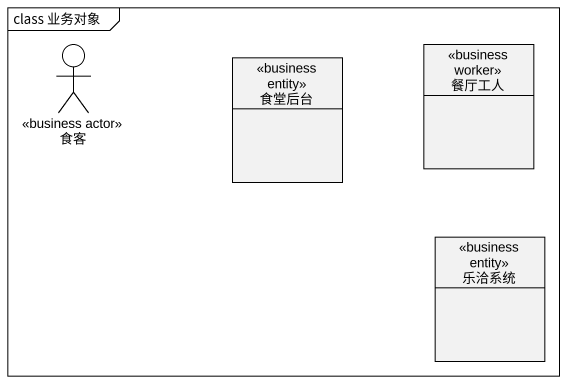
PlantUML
@startuml
mainframe class 业务对象
allowmixing
hide circle
hide empty members
actor 食客 <<business actor>>
class 食堂后台 <<business entity>>
class 餐厅工人 <<business worker>>
class 乐洽系统 <<business entity>>
@enduml
